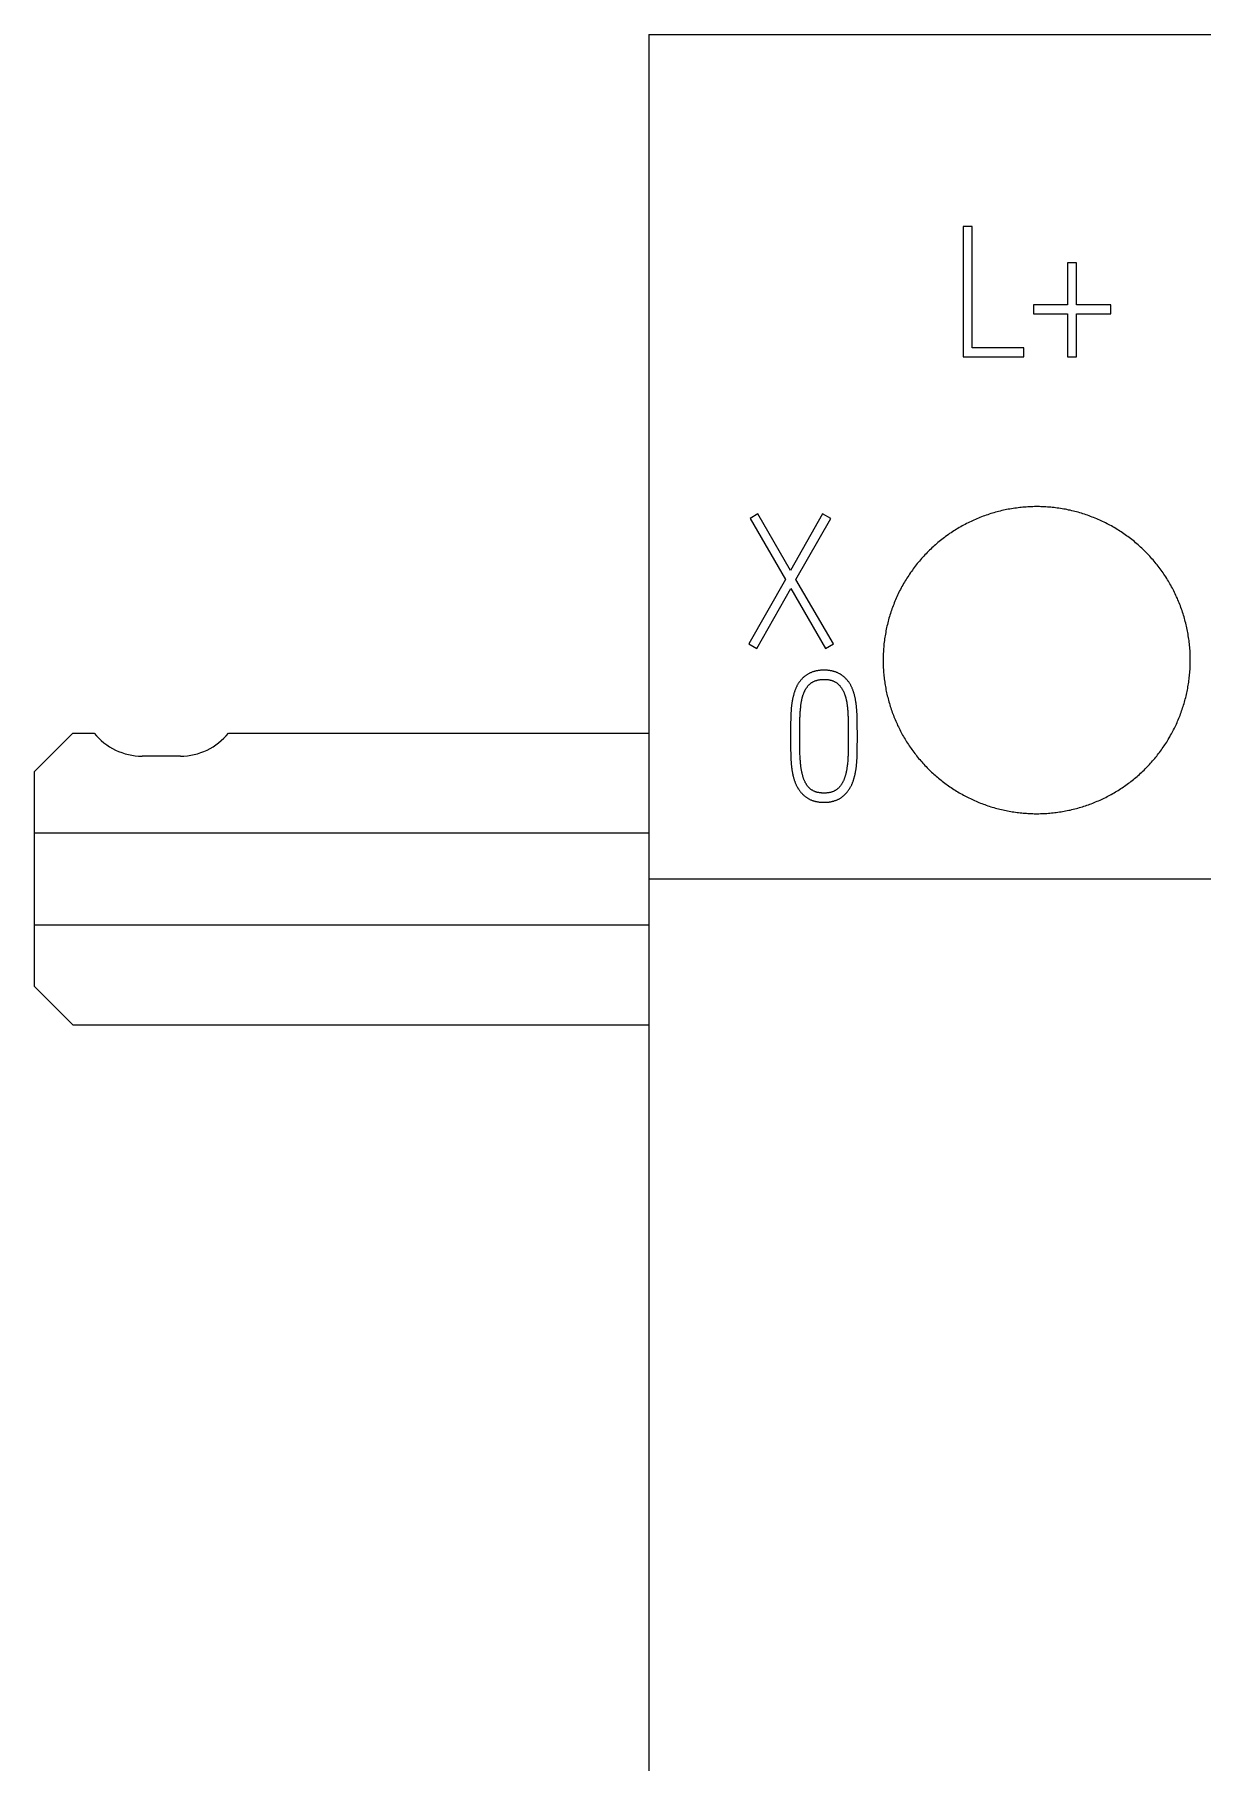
# Model space of a CAD drawing. Extents: x 0 to 420, y 0 to 297.
# Drawn here: x 99.53 to 114.74, y 214.69 to 237.2 of the extents above; entities that cross this region are included whole.
import ezdxf

# ---------------------------------------------------------------- set-up
doc = ezdxf.new("R2010")
doc.units = 0
doc.header["$LTSCALE"] = 23.1
doc.layers.add('10000_FRONT', color=7, linetype='CONTINUOUS')
doc.layers.add('10500_FRONT_LABELING', color=7, linetype='CONTINUOUS')

msp = doc.modelspace()

# ---------------------------------------------------------------- linework, layer by layer
at = {"layer": '10000_FRONT', "color": 7, "linetype": 'CONTINUOUS'}
for p, q in [((107.531, 237.197), (107.531, 147.197)), ((107.531, 237.197), (143.031, 237.197)), ((100.031, 228.097), (99.531, 227.597)), ((100.031, 228.097), (100.306, 228.097)), ((102.055, 228.097), (107.531, 228.097)), ((99.531, 224.797), (99.531, 227.597)), ((101.431, 227.797), (100.931, 227.797)), ((99.531, 226.797), (107.531, 226.797)), ((107.531, 226.197), (143.031, 226.197)), ((99.531, 225.597), (107.531, 225.597)), ((99.531, 224.797), (100.031, 224.297)), ((100.031, 224.297), (107.531, 224.297))]:
    msp.add_line(p, q, dxfattribs=at)
for points in [[(114.581, 229.047), (114.581, 229.068), (114.58, 229.09), (114.58, 229.111), (114.579, 229.132), (114.578, 229.154), (114.577, 229.175), (114.575, 229.196), (114.573, 229.217), (114.572, 229.238), (114.569, 229.259), (114.567, 229.28), (114.564, 229.301), (114.562, 229.322), (114.559, 229.343), (114.555, 229.364), (114.552, 229.385), (114.548, 229.406), (114.544, 229.426), (114.54, 229.447), (114.536, 229.468), (114.531, 229.489), (114.527, 229.509), (114.522, 229.53), (114.516, 229.55), (114.511, 229.571), (114.505, 229.591), (114.499, 229.612), (114.493, 229.632), (114.487, 229.652), (114.48, 229.673), (114.474, 229.693), (114.467, 229.713), (114.459, 229.733), (114.452, 229.753), (114.444, 229.773), (114.436, 229.793), (114.428, 229.813), (114.42, 229.832), (114.412, 229.852), (114.403, 229.871), (114.394, 229.891), (114.385, 229.91), (114.376, 229.929), (114.366, 229.948), (114.357, 229.967), (114.347, 229.985), (114.337, 230.004), (114.327, 230.022), (114.316, 230.041), (114.306, 230.059), (114.295, 230.077), (114.284, 230.095), (114.273, 230.113), (114.261, 230.131), (114.25, 230.149), (114.238, 230.167), (114.226, 230.184), (114.214, 230.202), (114.201, 230.219), (114.189, 230.236), (114.176, 230.253), (114.163, 230.27), (114.15, 230.287), (114.136, 230.304), (114.123, 230.321), (114.109, 230.337), (114.095, 230.353), (114.081, 230.369), (114.067, 230.385), (114.053, 230.401), (114.038, 230.417), (114.024, 230.432), (114.009, 230.447), (113.994, 230.462), (113.979, 230.477), (113.963, 230.492), (113.948, 230.507), (113.933, 230.521), (113.917, 230.535), (113.901, 230.549), (113.885, 230.563), (113.869, 230.577), (113.853, 230.591), (113.836, 230.604), (113.82, 230.617), (113.803, 230.63), (113.786, 230.643), (113.769, 230.656), (113.752, 230.668), (113.734, 230.681), (113.717, 230.693), (113.699, 230.705), (113.681, 230.717), (113.663, 230.729), (113.645, 230.74), (113.627, 230.751), (113.609, 230.763), (113.59, 230.774), (113.572, 230.784), (113.553, 230.795), (113.534, 230.805), (113.515, 230.815), (113.496, 230.825), (113.477, 230.835), (113.458, 230.844), (113.439, 230.853), (113.42, 230.862), (113.401, 230.871), (113.381, 230.88), (113.362, 230.888), (113.342, 230.896), (113.322, 230.904), (113.303, 230.912), (113.283, 230.92), (113.263, 230.927), (113.243, 230.934), (113.223, 230.941), (113.202, 230.948), (113.182, 230.954), (113.162, 230.961), (113.141, 230.967), (113.121, 230.973), (113.1, 230.978), (113.079, 230.984), (113.059, 230.989), (113.038, 230.994), (113.017, 230.999), (112.996, 231.003), (112.975, 231.008), (112.954, 231.012), (112.932, 231.016), (112.911, 231.019), (112.89, 231.023), (112.869, 231.026), (112.848, 231.029), (112.827, 231.032), (112.806, 231.034), (112.784, 231.037), (112.763, 231.039), (112.742, 231.04), (112.721, 231.042), (112.7, 231.043), (112.678, 231.045), (112.657, 231.045), (112.636, 231.046), (112.615, 231.047), (112.593, 231.047), (112.572, 231.047), (112.551, 231.047), (112.529, 231.046), (112.508, 231.046), (112.487, 231.045), (112.465, 231.044), (112.444, 231.042), (112.423, 231.041), (112.401, 231.039), (112.38, 231.037), (112.359, 231.035), (112.337, 231.032), (112.316, 231.029), (112.295, 231.026), (112.273, 231.023), (112.252, 231.02), (112.231, 231.016), (112.21, 231.012), (112.189, 231.008), (112.168, 231.004), (112.147, 230.999), (112.126, 230.995), (112.106, 230.99), (112.085, 230.985), (112.065, 230.979), (112.044, 230.974), (112.024, 230.968), (112.003, 230.962), (111.983, 230.956), (111.963, 230.949), (111.942, 230.942), (111.922, 230.935), (111.902, 230.928), (111.882, 230.921), (111.862, 230.913), (111.842, 230.906), (111.823, 230.898), (111.803, 230.89), (111.783, 230.881), (111.764, 230.872), (111.744, 230.864), (111.725, 230.854), (111.705, 230.845), (111.686, 230.836), (111.667, 230.826), (111.648, 230.816), (111.629, 230.806), (111.61, 230.796), (111.592, 230.785), (111.573, 230.775), (111.555, 230.764), (111.536, 230.753)], [(111.536, 230.753), (111.518, 230.741), (111.5, 230.73), (111.483, 230.719), (111.465, 230.707), (111.447, 230.695), (111.43, 230.683), (111.413, 230.67), (111.395, 230.658), (111.378, 230.645), (111.362, 230.632), (111.345, 230.619), (111.328, 230.606), (111.312, 230.593), (111.295, 230.579), (111.279, 230.565), (111.263, 230.551), (111.247, 230.537), (111.231, 230.523), (111.216, 230.509), (111.2, 230.494), (111.185, 230.479), (111.169, 230.464), (111.154, 230.449), (111.139, 230.433), (111.124, 230.418), (111.11, 230.402), (111.095, 230.386), (111.081, 230.37), (111.067, 230.354), (111.053, 230.338), (111.04, 230.322), (111.026, 230.305), (111.013, 230.289), (111, 230.272), (110.987, 230.255), (110.974, 230.238), (110.962, 230.221), (110.949, 230.204), (110.937, 230.187), (110.925, 230.169), (110.914, 230.152), (110.902, 230.134), (110.891, 230.116), (110.879, 230.098), (110.868, 230.08), (110.857, 230.062), (110.847, 230.044), (110.836, 230.025), (110.826, 230.006), (110.816, 229.988), (110.806, 229.969), (110.796, 229.95), (110.787, 229.931), (110.777, 229.911), (110.768, 229.892), (110.759, 229.873), (110.75, 229.853), (110.742, 229.833), (110.734, 229.814), (110.726, 229.794), (110.718, 229.774), (110.71, 229.755), (110.703, 229.735), (110.696, 229.715), (110.689, 229.695), (110.682, 229.675), (110.675, 229.654), (110.669, 229.634), (110.663, 229.614), (110.657, 229.594), (110.651, 229.573), (110.646, 229.553), (110.641, 229.532), (110.636, 229.512), (110.631, 229.491), (110.626, 229.471), (110.622, 229.45), (110.618, 229.429), (110.614, 229.408), (110.61, 229.387), (110.606, 229.366), (110.603, 229.345), (110.6, 229.324), (110.597, 229.303), (110.595, 229.282), (110.592, 229.261), (110.59, 229.239), (110.588, 229.218), (110.586, 229.197), (110.585, 229.175), (110.584, 229.154), (110.583, 229.133), (110.582, 229.111), (110.581, 229.09), (110.581, 229.068), (110.581, 229.047)], [(110.581, 229.047), (110.581, 229.026), (110.581, 229.006), (110.582, 228.985), (110.582, 228.965), (110.583, 228.945), (110.585, 228.924), (110.586, 228.904), (110.587, 228.883), (110.589, 228.863), (110.591, 228.843), (110.593, 228.823), (110.596, 228.803), (110.598, 228.782), (110.601, 228.762), (110.604, 228.742), (110.607, 228.722), (110.611, 228.702), (110.614, 228.682), (110.618, 228.662), (110.622, 228.642), (110.626, 228.622), (110.631, 228.603), (110.635, 228.583), (110.64, 228.563), (110.645, 228.543), (110.65, 228.524), (110.656, 228.504), (110.662, 228.484), (110.667, 228.465), (110.673, 228.445), (110.68, 228.426), (110.686, 228.406), (110.693, 228.387), (110.7, 228.367), (110.707, 228.348), (110.714, 228.329), (110.722, 228.31), (110.729, 228.291), (110.737, 228.272), (110.745, 228.253), (110.753, 228.234), (110.762, 228.216), (110.77, 228.197), (110.779, 228.179), (110.788, 228.161), (110.797, 228.142), (110.806, 228.124), (110.816, 228.106), (110.825, 228.088), (110.835, 228.071), (110.845, 228.053), (110.855, 228.035), (110.866, 228.018), (110.876, 228), (110.887, 227.983), (110.898, 227.966), (110.909, 227.949), (110.92, 227.932), (110.932, 227.915), (110.944, 227.898), (110.955, 227.882), (110.967, 227.865), (110.98, 227.848), (110.992, 227.832), (111.005, 227.816), (111.017, 227.8), (111.03, 227.784), (111.043, 227.768), (111.057, 227.752), (111.07, 227.736), (111.084, 227.721), (111.097, 227.706), (111.111, 227.691), (111.125, 227.676), (111.139, 227.661), (111.153, 227.646), (111.168, 227.632), (111.182, 227.617), (111.197, 227.603), (111.212, 227.589), (111.227, 227.575), (111.242, 227.561), (111.257, 227.548), (111.272, 227.535), (111.288, 227.521), (111.303, 227.508), (111.319, 227.495), (111.335, 227.482), (111.351, 227.47), (111.367, 227.457), (111.383, 227.445), (111.4, 227.433), (111.416, 227.421), (111.433, 227.409), (111.45, 227.397), (111.467, 227.386), (111.484, 227.374), (111.501, 227.363), (111.519, 227.352), (111.536, 227.341), (111.554, 227.331), (111.572, 227.32), (111.59, 227.31), (111.608, 227.3), (111.626, 227.29), (111.644, 227.28), (111.662, 227.271), (111.68, 227.261), (111.698, 227.252), (111.717, 227.243), (111.735, 227.234), (111.754, 227.226), (111.772, 227.218), (111.791, 227.209), (111.81, 227.201), (111.829, 227.194), (111.848, 227.186), (111.867, 227.179), (111.886, 227.172), (111.905, 227.165), (111.924, 227.158), (111.944, 227.151), (111.963, 227.145), (111.983, 227.138), (112.002, 227.132), (112.022, 227.127), (112.042, 227.121), (112.061, 227.116), (112.081, 227.11), (112.101, 227.105), (112.121, 227.1), (112.142, 227.096), (112.162, 227.091), (112.182, 227.087), (112.202, 227.083), (112.223, 227.079), (112.243, 227.076), (112.263, 227.072), (112.283, 227.069), (112.304, 227.066), (112.324, 227.064), (112.344, 227.061), (112.365, 227.059), (112.385, 227.057), (112.405, 227.055), (112.426, 227.053), (112.446, 227.052), (112.467, 227.05), (112.487, 227.049), (112.507, 227.048), (112.528, 227.048), (112.548, 227.047), (112.569, 227.047), (112.589, 227.047), (112.61, 227.047), (112.63, 227.048), (112.65, 227.048), (112.671, 227.049), (112.691, 227.05), (112.712, 227.051), (112.732, 227.053), (112.753, 227.054), (112.774, 227.056), (112.794, 227.058), (112.815, 227.061), (112.835, 227.063), (112.856, 227.066), (112.876, 227.069), (112.897, 227.072), (112.917, 227.075), (112.937, 227.079), (112.957, 227.083), (112.977, 227.087), (112.997, 227.091), (113.018, 227.095), (113.037, 227.1), (113.057, 227.105), (113.077, 227.11), (113.097, 227.115), (113.117, 227.12), (113.136, 227.126), (113.156, 227.131), (113.175, 227.137), (113.195, 227.144), (113.214, 227.15), (113.234, 227.157), (113.253, 227.163), (113.272, 227.17), (113.291, 227.177), (113.31, 227.185), (113.329, 227.192), (113.348, 227.2), (113.367, 227.208), (113.386, 227.216), (113.405, 227.225), (113.424, 227.233), (113.442, 227.242), (113.461, 227.251), (113.48, 227.26)], [(113.48, 227.26), (113.498, 227.27), (113.516, 227.279), (113.534, 227.289), (113.552, 227.299), (113.57, 227.309), (113.588, 227.319), (113.606, 227.33), (113.623, 227.34), (113.641, 227.351), (113.658, 227.362), (113.675, 227.373), (113.692, 227.384), (113.709, 227.396), (113.726, 227.407), (113.742, 227.419), (113.759, 227.431), (113.775, 227.443), (113.792, 227.455), (113.808, 227.468), (113.824, 227.48), (113.84, 227.493), (113.856, 227.506), (113.871, 227.519), (113.887, 227.532), (113.902, 227.546), (113.918, 227.559), (113.933, 227.573), (113.948, 227.587), (113.963, 227.601), (113.978, 227.616), (113.992, 227.63), (114.007, 227.645), (114.021, 227.659), (114.035, 227.674), (114.049, 227.689), (114.063, 227.705), (114.077, 227.72), (114.09, 227.735), (114.104, 227.751), (114.117, 227.766), (114.13, 227.782), (114.143, 227.798), (114.155, 227.814), (114.168, 227.83), (114.18, 227.846), (114.192, 227.863), (114.204, 227.879), (114.216, 227.896), (114.228, 227.912), (114.239, 227.929), (114.251, 227.946), (114.262, 227.963), (114.273, 227.98), (114.283, 227.998), (114.294, 228.015), (114.304, 228.033), (114.315, 228.05), (114.325, 228.068), (114.335, 228.086), (114.344, 228.104), (114.354, 228.122), (114.363, 228.14), (114.373, 228.159), (114.382, 228.177), (114.391, 228.196), (114.399, 228.214), (114.408, 228.233), (114.416, 228.252), (114.424, 228.271), (114.432, 228.29), (114.439, 228.309), (114.447, 228.328), (114.454, 228.347), (114.461, 228.366), (114.468, 228.385), (114.475, 228.404), (114.481, 228.424), (114.487, 228.443), (114.493, 228.462), (114.499, 228.482), (114.505, 228.501), (114.51, 228.521), (114.516, 228.541), (114.521, 228.56), (114.525, 228.58), (114.53, 228.6), (114.535, 228.62), (114.539, 228.64), (114.543, 228.659), (114.547, 228.679), (114.55, 228.7), (114.554, 228.72), (114.557, 228.74), (114.56, 228.76), (114.563, 228.78), (114.566, 228.801), (114.568, 228.821), (114.57, 228.842), (114.572, 228.862), (114.574, 228.883), (114.576, 228.903), (114.577, 228.924), (114.578, 228.944), (114.579, 228.965), (114.58, 228.985), (114.58, 229.006), (114.581, 229.026), (114.581, 229.047)]]:
    msp.add_lwpolyline(points, dxfattribs=at)
for centre, start, end in [((100.931, 228.597), 218.6822, 270), ((101.431, 228.597), 270, 321.3178)]:
    msp.add_arc(centre, 0.8, start, end, dxfattribs=at)
at = {"layer": '10500_FRONT_LABELING', "color": 7, "linetype": 'CONTINUOUS'}
for p, q in [((111.621, 234.695), (111.621, 232.997)), ((111.741, 234.695), (111.621, 234.695)), ((111.741, 233.117), (111.741, 234.695)), ((112.981, 234.225), (112.981, 233.678)), ((113.099, 234.225), (112.981, 234.225)), ((113.099, 233.678), (113.099, 234.225)), ((112.538, 233.678), (112.538, 233.558)), ((112.981, 233.678), (112.538, 233.678)), ((113.547, 233.678), (113.099, 233.678)), ((113.547, 233.558), (113.547, 233.678)), ((112.538, 233.558), (112.981, 233.558)), ((112.981, 233.558), (112.981, 232.997)), ((113.099, 232.997), (113.099, 233.558)), ((113.099, 233.558), (113.547, 233.558)), ((111.621, 232.997), (112.415, 232.997)), ((112.415, 233.117), (111.741, 233.117)), ((112.415, 232.997), (112.415, 233.117)), ((112.981, 232.997), (113.099, 232.997)), ((108.951, 230.953), (108.85, 230.894)), ((109.375, 230.217), (108.951, 230.953)), ((109.793, 230.953), (109.375, 230.217)), ((109.899, 230.894), (109.793, 230.953)), ((108.85, 230.894), (109.309, 230.099)), ((109.446, 230.097), (109.899, 230.894)), ((109.309, 230.099), (108.831, 229.258)), ((109.934, 229.258), (109.446, 230.097)), ((108.935, 229.199), (109.378, 229.979)), ((109.378, 229.979), (109.83, 229.199)), ((108.831, 229.258), (108.935, 229.199)), ((109.83, 229.199), (109.934, 229.258)), ((109.377, 228.27), (109.376, 228.238)), ((109.378, 228.311), (109.377, 228.294)), ((109.377, 228.294), (109.377, 228.27)), ((109.378, 228.327), (109.378, 228.311)), ((109.496, 228.224), (109.497, 228.25)), ((109.497, 228.269), (109.498, 228.289)), ((109.497, 228.25), (109.497, 228.269)), ((109.498, 228.302), (109.499, 228.315)), ((109.498, 228.289), (109.498, 228.302)), ((109.499, 228.328), (109.5, 228.341)), ((109.499, 228.315), (109.499, 228.328)), ((109.5, 228.354), (109.501, 228.366)), ((109.5, 228.341), (109.5, 228.354)), ((109.501, 228.366), (109.502, 228.379)), ((109.502, 228.379), (109.503, 228.392)), ((109.503, 228.392), (109.504, 228.405)), ((109.504, 228.405), (109.505, 228.418)), ((110.115, 228.432), (110.117, 228.419)), ((110.117, 228.419), (110.118, 228.406)), ((110.118, 228.406), (110.119, 228.393)), ((110.119, 228.393), (110.12, 228.38)), ((110.12, 228.38), (110.121, 228.367)), ((110.121, 228.367), (110.122, 228.354)), ((110.122, 228.354), (110.122, 228.341)), ((110.122, 228.341), (110.123, 228.328)), ((110.123, 228.328), (110.124, 228.315)), ((110.124, 228.315), (110.124, 228.302)), ((110.124, 228.302), (110.125, 228.283)), ((110.125, 228.283), (110.125, 228.263)), ((110.125, 228.263), (110.125, 228.243)), ((110.242, 228.327), (110.241, 228.344)), ((110.242, 228.311), (110.242, 228.327)), ((110.243, 228.295), (110.242, 228.311)), ((110.243, 228.271), (110.243, 228.295)), ((110.244, 228.238), (110.243, 228.271)), ((109.376, 228.238), (109.375, 228.173)), ((109.375, 228.173), (109.375, 228.116)), ((109.375, 228.116), (109.375, 228.042)), ((109.375, 228.042), (109.375, 227.987)), ((109.495, 228.139), (109.496, 228.165)), ((109.495, 228.113), (109.495, 228.139)), ((109.495, 228.081), (109.495, 228.113)), ((109.495, 228.035), (109.495, 228.081)), ((109.495, 228.007), (109.495, 228.035)), ((109.496, 228.198), (109.496, 228.224)), ((109.496, 228.165), (109.496, 228.198)), ((110.125, 228.243), (110.126, 228.217)), ((110.126, 228.217), (110.126, 228.185)), ((110.126, 228.185), (110.127, 228.159)), ((110.127, 228.159), (110.127, 228.133)), ((110.127, 228.133), (110.127, 228.107)), ((110.127, 228.107), (110.127, 228.074)), ((110.127, 228.074), (110.127, 228.021)), ((110.244, 228.165), (110.244, 228.238)), ((110.245, 228.108), (110.244, 228.165)), ((110.245, 228.068), (110.245, 228.108)), ((110.245, 227.995), (110.245, 228.068)), ((109.375, 227.987), (109.375, 227.933)), ((109.375, 227.933), (109.376, 227.87)), ((109.376, 227.87), (109.377, 227.839)), ((109.377, 227.839), (109.377, 227.816)), ((109.377, 227.816), (109.378, 227.8)), ((109.378, 227.8), (109.378, 227.785)), ((109.495, 227.98), (109.495, 228.007)), ((109.496, 227.953), (109.495, 227.98)), ((109.496, 227.925), (109.496, 227.953)), ((109.496, 227.891), (109.496, 227.925)), ((109.497, 227.87), (109.496, 227.891)), ((109.497, 227.85), (109.497, 227.87)), ((109.498, 227.829), (109.497, 227.85)), ((109.498, 227.816), (109.498, 227.829)), ((109.499, 227.802), (109.498, 227.816)), ((109.499, 227.788), (109.499, 227.802)), ((110.124, 227.8), (110.123, 227.787)), ((110.125, 227.849), (110.124, 227.828)), ((110.124, 227.828), (110.124, 227.814)), ((110.124, 227.814), (110.124, 227.8)), ((110.126, 227.89), (110.125, 227.869)), ((110.125, 227.869), (110.125, 227.849)), ((110.127, 227.952), (110.126, 227.918)), ((110.126, 227.918), (110.126, 227.89)), ((110.127, 228.021), (110.127, 227.993)), ((110.127, 227.993), (110.127, 227.966)), ((110.127, 227.966), (110.127, 227.952)), ((110.242, 227.799), (110.243, 227.814)), ((110.243, 227.83), (110.244, 227.861)), ((110.243, 227.814), (110.243, 227.83)), ((110.244, 227.94), (110.245, 227.995)), ((110.244, 227.916), (110.244, 227.94)), ((110.244, 227.861), (110.244, 227.916)), ((109.378, 227.785), (109.379, 227.769)), ((109.5, 227.775), (109.499, 227.788)), ((109.501, 227.761), (109.5, 227.775)), ((109.502, 227.747), (109.501, 227.761)), ((109.503, 227.734), (109.502, 227.747)), ((109.504, 227.72), (109.503, 227.734)), ((109.505, 227.707), (109.504, 227.72)), ((109.506, 227.693), (109.505, 227.707)), ((110.119, 227.725), (110.118, 227.711)), ((110.12, 227.739), (110.119, 227.725)), ((110.121, 227.752), (110.12, 227.739)), ((110.122, 227.766), (110.121, 227.752)), ((110.242, 227.783), (110.242, 227.799))]:
    msp.add_line(p, q, dxfattribs=at)
for points in [[(110.241, 228.344), (110.241, 228.352), (110.24, 228.36), (110.24, 228.368), (110.239, 228.376), (110.239, 228.384), (110.238, 228.392), (110.238, 228.4), (110.237, 228.408), (110.236, 228.416), (110.236, 228.425), (110.235, 228.433), (110.234, 228.441), (110.233, 228.449), (110.232, 228.457), (110.231, 228.465), (110.23, 228.473), (110.229, 228.481), (110.228, 228.489), (110.227, 228.497), (110.226, 228.505), (110.225, 228.513), (110.223, 228.521), (110.222, 228.529), (110.22, 228.537), (110.219, 228.545), (110.217, 228.553), (110.215, 228.561), (110.214, 228.569), (110.212, 228.577), (110.21, 228.585), (110.208, 228.593), (110.206, 228.601), (110.203, 228.609), (110.201, 228.617), (110.199, 228.624), (110.196, 228.632), (110.194, 228.64), (110.191, 228.647), (110.188, 228.655), (110.185, 228.663), (110.182, 228.67), (110.179, 228.678), (110.176, 228.685), (110.173, 228.693), (110.169, 228.7), (110.166, 228.707), (110.162, 228.715), (110.158, 228.722), (110.154, 228.729), (110.15, 228.736), (110.146, 228.743), (110.141, 228.749), (110.137, 228.756), (110.132, 228.763), (110.127, 228.769), (110.122, 228.776), (110.117, 228.782), (110.112, 228.788), (110.107, 228.794), (110.101, 228.8), (110.095, 228.806), (110.09, 228.812), (110.084, 228.818), (110.078, 228.823), (110.072, 228.829), (110.066, 228.834), (110.059, 228.839), (110.053, 228.844), (110.046, 228.849), (110.04, 228.854), (110.033, 228.858), (110.026, 228.863), (110.019, 228.867), (110.011, 228.871), (110.004, 228.875), (109.997, 228.878), (109.989, 228.882), (109.982, 228.885), (109.974, 228.888), (109.967, 228.891), (109.959, 228.894), (109.951, 228.896), (109.943, 228.899), (109.936, 228.901), (109.928, 228.903), (109.92, 228.905), (109.912, 228.907), (109.904, 228.908), (109.896, 228.91), (109.887, 228.911), (109.879, 228.912), (109.871, 228.913), (109.863, 228.914), (109.855, 228.915), (109.847, 228.915), (109.839, 228.916), (109.831, 228.916), (109.822, 228.916), (109.814, 228.916), (109.806, 228.916), (109.798, 228.916), (109.79, 228.916), (109.782, 228.916), (109.774, 228.915), (109.765, 228.915), (109.757, 228.914), (109.749, 228.913), (109.741, 228.912), (109.733, 228.911), (109.725, 228.909), (109.717, 228.908), (109.709, 228.906), (109.701, 228.904), (109.693, 228.902), (109.685, 228.9), (109.677, 228.898), (109.669, 228.896), (109.661, 228.893), (109.654, 228.89), (109.646, 228.887), (109.639, 228.884), (109.631, 228.881), (109.624, 228.877), (109.616, 228.874), (109.609, 228.87), (109.602, 228.866), (109.595, 228.862), (109.588, 228.857), (109.581, 228.853), (109.575, 228.848), (109.568, 228.843), (109.562, 228.838), (109.555, 228.833), (109.549, 228.828), (109.543, 228.822), (109.537, 228.817), (109.531, 228.811), (109.526, 228.805), (109.52, 228.799), (109.515, 228.793), (109.509, 228.787), (109.504, 228.781), (109.499, 228.774), (109.494, 228.768), (109.489, 228.761), (109.484, 228.755), (109.48, 228.748), (109.475, 228.741), (109.471, 228.734), (109.467, 228.727), (109.463, 228.72), (109.459, 228.713), (109.456, 228.705), (109.452, 228.698), (109.448, 228.691), (109.445, 228.683), (109.442, 228.676), (109.439, 228.668), (109.436, 228.661), (109.433, 228.653), (109.43, 228.645), (109.428, 228.638), (109.425, 228.63), (109.423, 228.622), (109.42, 228.615)], [(109.505, 228.418), (109.507, 228.431), (109.507, 228.438), (109.508, 228.444), (109.509, 228.451), (109.51, 228.457), (109.51, 228.464), (109.511, 228.47), (109.512, 228.477), (109.513, 228.483), (109.514, 228.49), (109.515, 228.496), (109.516, 228.502), (109.517, 228.509), (109.519, 228.515), (109.52, 228.522), (109.521, 228.528), (109.522, 228.534), (109.524, 228.541), (109.525, 228.547), (109.527, 228.553), (109.528, 228.559), (109.53, 228.566), (109.532, 228.572), (109.534, 228.578), (109.535, 228.584), (109.537, 228.591), (109.539, 228.597), (109.542, 228.603), (109.544, 228.609), (109.546, 228.615), (109.548, 228.621), (109.551, 228.627), (109.553, 228.633), (109.556, 228.639), (109.559, 228.645), (109.562, 228.651), (109.565, 228.657), (109.568, 228.663), (109.571, 228.668), (109.575, 228.674), (109.578, 228.679), (109.582, 228.685), (109.586, 228.69), (109.59, 228.695), (109.594, 228.701), (109.598, 228.706), (109.602, 228.711), (109.606, 228.716), (109.611, 228.721), (109.615, 228.725), (109.62, 228.73), (109.625, 228.734), (109.629, 228.739), (109.634, 228.743), (109.64, 228.747), (109.645, 228.751), (109.65, 228.755), (109.655, 228.758), (109.661, 228.762), (109.667, 228.765), (109.673, 228.768), (109.679, 228.771), (109.685, 228.773), (109.691, 228.776), (109.697, 228.778), (109.703, 228.781), (109.709, 228.782), (109.716, 228.784), (109.722, 228.786), (109.728, 228.788), (109.735, 228.789), (109.741, 228.79), (109.748, 228.791), (109.754, 228.792), (109.761, 228.793), (109.768, 228.794), (109.774, 228.795), (109.781, 228.795), (109.787, 228.796), (109.794, 228.796), (109.8, 228.796), (109.807, 228.796), (109.813, 228.796), (109.82, 228.796), (109.826, 228.796), (109.833, 228.796), (109.839, 228.795), (109.846, 228.795), (109.852, 228.794), (109.859, 228.793), (109.866, 228.793), (109.872, 228.792), (109.879, 228.79), (109.885, 228.789), (109.892, 228.788), (109.898, 228.786), (109.904, 228.785), (109.911, 228.783), (109.917, 228.781), (109.923, 228.779), (109.929, 228.776), (109.935, 228.774), (109.941, 228.771), (109.947, 228.768), (109.953, 228.765), (109.959, 228.762), (109.965, 228.759), (109.97, 228.755), (109.976, 228.752), (109.981, 228.748), (109.986, 228.744), (109.991, 228.74), (109.996, 228.735), (110.001, 228.731), (110.006, 228.726), (110.01, 228.722), (110.015, 228.717), (110.019, 228.712), (110.023, 228.707), (110.027, 228.701), (110.031, 228.696), (110.035, 228.691), (110.038, 228.685), (110.042, 228.68), (110.045, 228.674), (110.049, 228.669), (110.052, 228.663), (110.055, 228.657), (110.058, 228.651), (110.061, 228.646), (110.064, 228.64), (110.067, 228.634), (110.07, 228.628), (110.072, 228.622), (110.075, 228.616), (110.077, 228.61), (110.079, 228.603), (110.082, 228.597), (110.084, 228.591), (110.086, 228.585), (110.088, 228.579), (110.09, 228.572), (110.091, 228.566), (110.093, 228.56)], [(109.42, 228.615), (109.418, 228.607), (109.416, 228.599), (109.414, 228.591), (109.412, 228.584), (109.41, 228.576), (109.408, 228.568), (109.406, 228.56), (109.404, 228.552), (109.402, 228.544), (109.401, 228.536), (109.399, 228.528), (109.398, 228.52), (109.396, 228.512), (109.395, 228.504), (109.394, 228.496), (109.392, 228.488), (109.391, 228.48), (109.39, 228.472), (109.389, 228.464), (109.388, 228.456), (109.387, 228.448), (109.386, 228.44), (109.385, 228.432), (109.384, 228.424), (109.384, 228.416), (109.383, 228.408), (109.382, 228.399), (109.382, 228.391), (109.381, 228.383), (109.381, 228.375), (109.38, 228.367), (109.38, 228.359), (109.379, 228.351), (109.379, 228.343), (109.378, 228.327)], [(110.093, 228.56), (110.095, 228.553), (110.096, 228.547), (110.098, 228.541), (110.099, 228.535), (110.101, 228.528), (110.102, 228.522), (110.103, 228.516), (110.105, 228.509), (110.106, 228.503), (110.107, 228.496), (110.108, 228.49), (110.109, 228.484), (110.11, 228.477), (110.111, 228.471), (110.112, 228.464), (110.112, 228.458), (110.113, 228.451), (110.114, 228.445), (110.115, 228.439), (110.115, 228.432)], [(109.379, 227.769), (109.379, 227.761), (109.379, 227.754), (109.38, 227.746), (109.38, 227.738), (109.381, 227.73), (109.381, 227.723), (109.382, 227.715), (109.383, 227.707), (109.383, 227.699), (109.384, 227.692), (109.385, 227.684), (109.386, 227.676), (109.387, 227.668), (109.387, 227.661), (109.388, 227.653), (109.389, 227.645), (109.39, 227.638), (109.392, 227.63), (109.393, 227.622), (109.394, 227.614), (109.395, 227.607), (109.396, 227.599), (109.398, 227.591), (109.399, 227.584), (109.401, 227.576), (109.402, 227.568), (109.404, 227.561), (109.406, 227.553), (109.407, 227.545), (109.409, 227.538), (109.411, 227.53), (109.413, 227.522), (109.415, 227.515), (109.417, 227.507), (109.42, 227.5), (109.422, 227.492), (109.424, 227.484), (109.427, 227.477), (109.429, 227.469), (109.432, 227.462), (109.435, 227.455), (109.437, 227.447), (109.44, 227.44), (109.443, 227.433), (109.447, 227.425), (109.45, 227.418), (109.453, 227.411), (109.457, 227.404), (109.46, 227.397), (109.464, 227.39), (109.468, 227.383), (109.472, 227.376), (109.477, 227.37), (109.481, 227.363), (109.486, 227.356), (109.49, 227.35), (109.495, 227.344), (109.5, 227.338), (109.505, 227.331), (109.51, 227.325), (109.515, 227.32), (109.521, 227.314), (109.526, 227.308), (109.532, 227.303), (109.537, 227.297), (109.543, 227.292), (109.549, 227.286), (109.555, 227.281), (109.561, 227.276), (109.567, 227.271), (109.573, 227.266), (109.58, 227.261), (109.586, 227.257), (109.593, 227.252), (109.6, 227.248), (109.606, 227.244), (109.613, 227.24), (109.62, 227.236), (109.627, 227.233), (109.634, 227.229), (109.642, 227.226), (109.649, 227.223), (109.656, 227.22), (109.664, 227.218), (109.671, 227.215), (109.679, 227.213), (109.687, 227.211), (109.695, 227.209), (109.702, 227.207), (109.71, 227.205), (109.718, 227.204), (109.726, 227.202), (109.733, 227.201), (109.741, 227.2), (109.749, 227.199), (109.757, 227.198), (109.765, 227.197), (109.773, 227.196), (109.781, 227.196), (109.788, 227.196), (109.796, 227.195), (109.804, 227.195), (109.812, 227.195), (109.82, 227.195), (109.828, 227.195), (109.836, 227.196), (109.844, 227.196), (109.852, 227.197), (109.86, 227.197), (109.868, 227.198), (109.876, 227.199), (109.884, 227.2), (109.891, 227.201), (109.899, 227.203), (109.907, 227.204), (109.915, 227.206), (109.922, 227.208), (109.93, 227.21), (109.937, 227.212), (109.945, 227.214), (109.953, 227.217), (109.96, 227.219), (109.968, 227.222), (109.975, 227.225), (109.982, 227.228), (109.99, 227.231), (109.997, 227.235), (110.004, 227.238), (110.011, 227.242), (110.018, 227.246), (110.024, 227.25), (110.031, 227.255), (110.037, 227.259), (110.044, 227.264), (110.05, 227.269), (110.056, 227.274), (110.063, 227.279), (110.069, 227.284), (110.074, 227.289), (110.08, 227.295), (110.086, 227.3), (110.091, 227.306), (110.097, 227.312), (110.102, 227.317), (110.107, 227.323), (110.112, 227.329), (110.117, 227.336), (110.122, 227.342), (110.127, 227.348), (110.131, 227.355), (110.136, 227.361), (110.14, 227.368), (110.145, 227.374), (110.149, 227.381), (110.153, 227.388), (110.157, 227.395), (110.16, 227.402), (110.164, 227.409), (110.168, 227.416), (110.171, 227.423), (110.174, 227.43), (110.177, 227.437), (110.18, 227.445), (110.183, 227.452)], [(109.514, 227.632), (109.513, 227.639), (109.512, 227.645), (109.511, 227.652), (109.51, 227.659), (109.51, 227.666), (109.509, 227.673), (109.508, 227.679), (109.507, 227.686), (109.506, 227.693)], [(110.118, 227.711), (110.116, 227.697), (110.115, 227.69), (110.115, 227.684), (110.114, 227.677), (110.113, 227.67), (110.112, 227.663), (110.111, 227.656), (110.11, 227.649), (110.109, 227.642), (110.108, 227.636), (110.107, 227.629), (110.106, 227.622), (110.105, 227.615), (110.104, 227.608), (110.102, 227.602), (110.101, 227.595), (110.1, 227.588), (110.098, 227.581), (110.096, 227.575), (110.095, 227.568), (110.093, 227.561), (110.091, 227.555), (110.089, 227.548), (110.088, 227.541), (110.086, 227.535), (110.084, 227.528), (110.081, 227.521), (110.079, 227.515), (110.077, 227.508), (110.075, 227.502), (110.072, 227.496), (110.07, 227.489), (110.067, 227.483), (110.064, 227.477), (110.061, 227.47), (110.058, 227.464), (110.055, 227.458), (110.052, 227.452), (110.049, 227.446), (110.045, 227.44), (110.042, 227.434), (110.038, 227.428), (110.034, 227.422), (110.03, 227.417), (110.026, 227.411), (110.021, 227.406), (110.017, 227.4), (110.013, 227.395), (110.008, 227.39), (110.003, 227.385), (109.998, 227.38), (109.993, 227.375), (109.988, 227.371), (109.982, 227.366), (109.977, 227.362), (109.971, 227.358), (109.965, 227.354), (109.959, 227.35), (109.953, 227.347), (109.947, 227.344), (109.941, 227.341), (109.935, 227.338), (109.928, 227.335), (109.922, 227.333), (109.915, 227.33), (109.909, 227.328), (109.902, 227.326), (109.895, 227.325), (109.888, 227.323), (109.881, 227.322), (109.875, 227.32), (109.868, 227.319), (109.861, 227.318), (109.854, 227.318), (109.847, 227.317), (109.84, 227.316), (109.833, 227.316), (109.826, 227.316), (109.819, 227.316), (109.812, 227.315), (109.805, 227.315), (109.798, 227.316), (109.791, 227.316), (109.784, 227.316), (109.778, 227.317), (109.771, 227.317), (109.764, 227.318), (109.757, 227.319), (109.75, 227.32), (109.743, 227.321), (109.736, 227.322), (109.73, 227.324), (109.723, 227.325), (109.716, 227.327), (109.71, 227.329), (109.703, 227.331), (109.696, 227.333), (109.69, 227.336), (109.683, 227.339), (109.677, 227.342), (109.671, 227.345), (109.665, 227.348), (109.659, 227.352), (109.653, 227.355), (109.647, 227.359), (109.641, 227.363), (109.636, 227.367), (109.63, 227.372), (109.625, 227.377), (109.62, 227.381), (109.615, 227.386), (109.61, 227.391), (109.606, 227.397), (109.601, 227.402), (109.597, 227.407), (109.593, 227.413), (109.589, 227.418), (109.585, 227.424), (109.581, 227.43), (109.577, 227.436), (109.574, 227.442), (109.57, 227.448), (109.567, 227.454), (109.564, 227.46), (109.561, 227.466), (109.558, 227.473), (109.555, 227.479), (109.553, 227.485), (109.55, 227.492), (109.548, 227.498), (109.545, 227.505), (109.543, 227.511), (109.541, 227.518), (109.539, 227.524), (109.537, 227.531), (109.535, 227.538), (109.533, 227.544), (109.531, 227.551), (109.53, 227.557), (109.528, 227.564), (109.526, 227.571), (109.525, 227.578), (109.523, 227.584), (109.522, 227.591), (109.52, 227.598), (109.519, 227.605), (109.518, 227.611), (109.517, 227.618), (109.515, 227.625), (109.514, 227.632)], [(110.123, 227.787), (110.122, 227.773), (110.122, 227.766)], [(110.183, 227.452), (110.186, 227.459), (110.189, 227.467), (110.191, 227.474), (110.194, 227.481), (110.196, 227.489), (110.199, 227.496), (110.201, 227.504), (110.203, 227.511), (110.205, 227.519), (110.208, 227.527), (110.21, 227.534), (110.211, 227.542), (110.213, 227.549), (110.215, 227.557), (110.217, 227.565), (110.218, 227.573), (110.22, 227.58), (110.221, 227.588), (110.223, 227.596), (110.224, 227.604), (110.225, 227.611), (110.227, 227.619), (110.228, 227.627), (110.229, 227.635), (110.23, 227.643), (110.231, 227.65), (110.232, 227.658), (110.233, 227.666), (110.234, 227.674), (110.235, 227.682), (110.235, 227.689), (110.236, 227.697), (110.237, 227.705), (110.238, 227.713), (110.238, 227.721), (110.239, 227.728), (110.239, 227.736), (110.24, 227.744), (110.24, 227.752), (110.241, 227.76), (110.241, 227.767), (110.242, 227.783)]]:
    msp.add_lwpolyline(points, dxfattribs=at)

doc.saveas('drawing.dxf')
